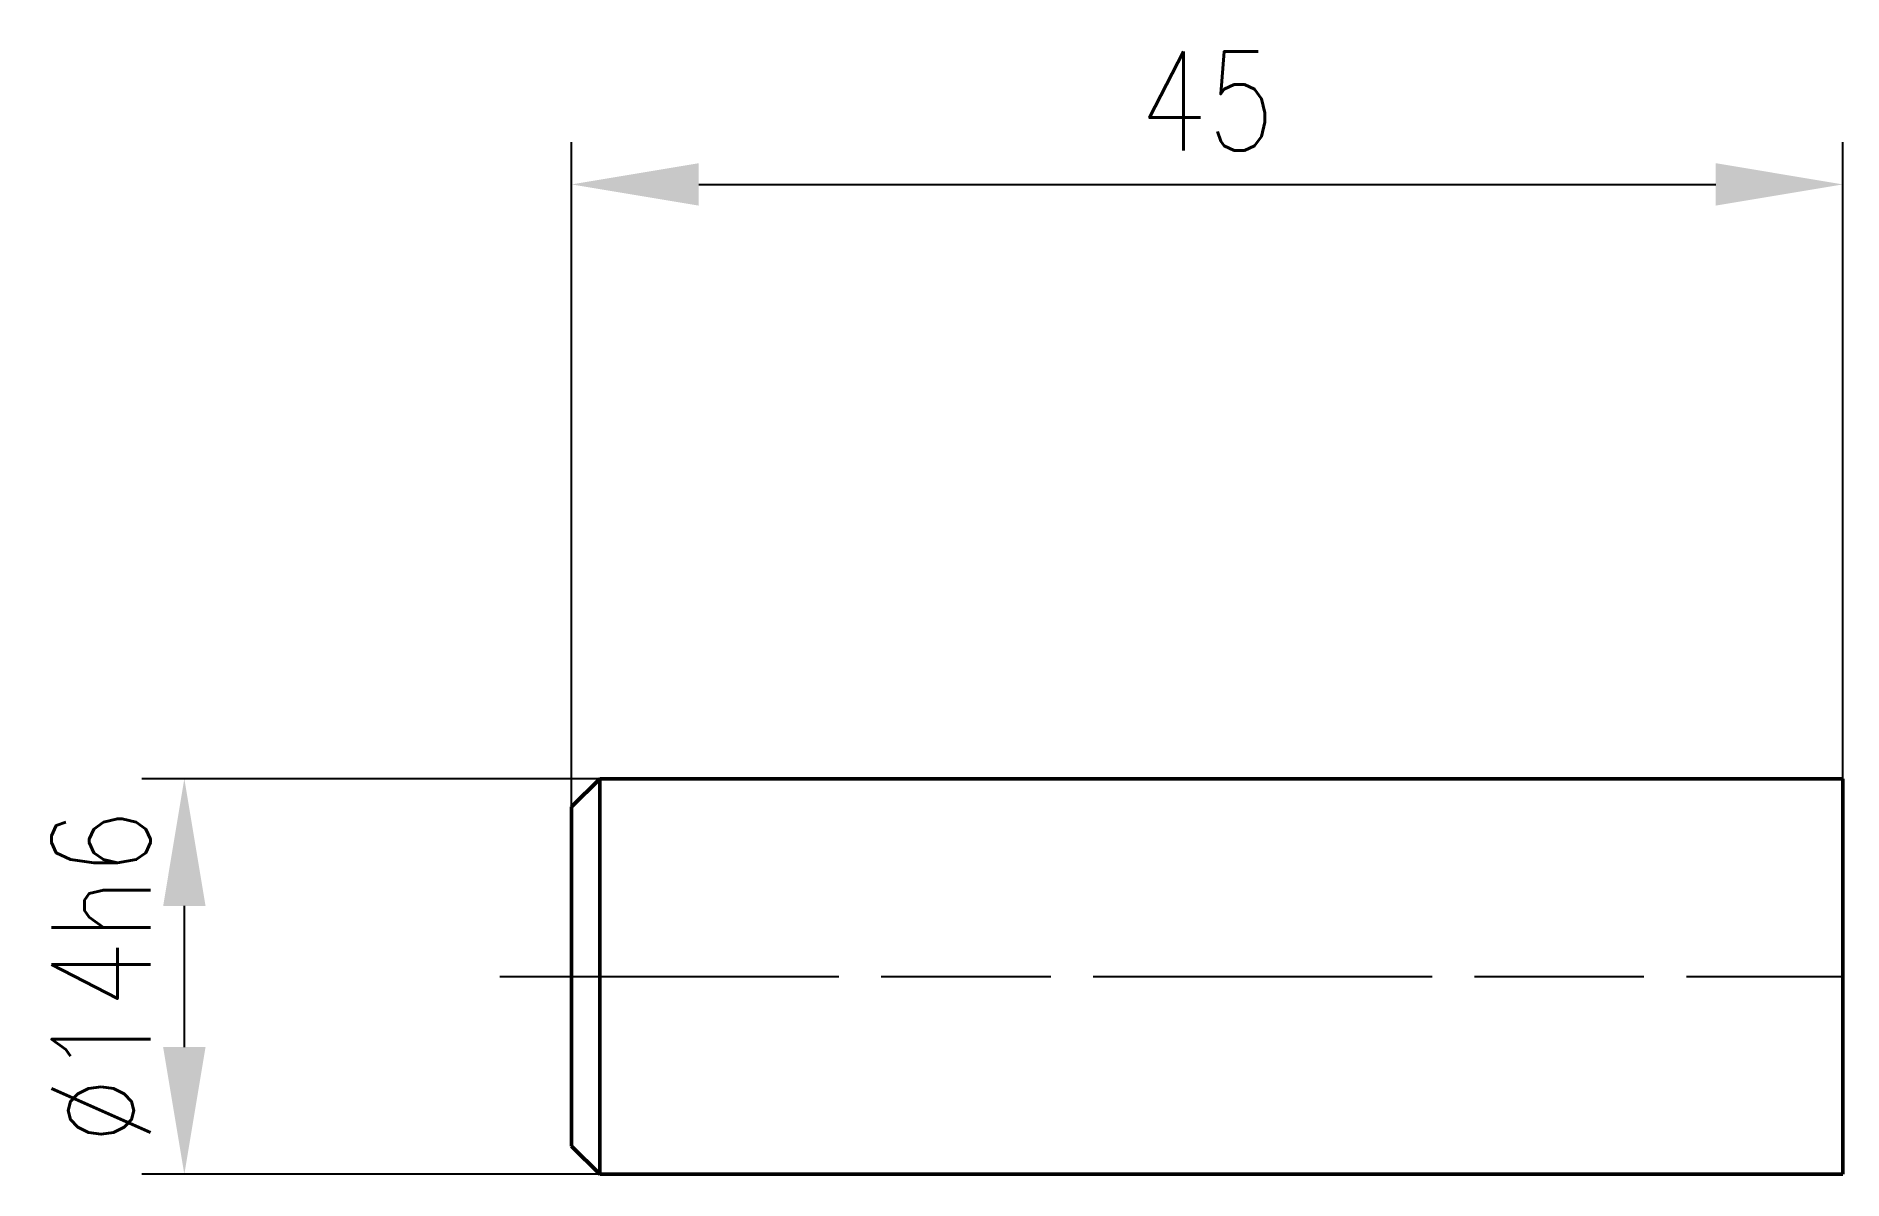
# Model space of a CAD drawing. Header units: millimetres. Extents: x -64 to 0, y -7.2 to 33.3.
import ezdxf

# ---------------------------------------------------------------- set-up
doc = ezdxf.new("R2010")
doc.units = ezdxf.units.MM
doc.header["$LTSCALE"] = 2
doc.linetypes.add('LONGDASH_DASH', pattern=[10.5, 6, -0.75, 3, -0.75])
for name, color, linetype, lineweight in [('1', 4, 'Continuous', 50), ('SK1', 4, 'Continuous', 50), ('SK2', 7, 'Continuous', 25), ('SK4', 2, 'LONGDASH_DASH', 25)]:
    doc.layers.add(name, color=color, linetype=linetype, lineweight=lineweight)
doc.styles.add('SIMPLEX', font='simplex.shx', dxfattribs={"width": 0.8})
doc.dimstyles.new('WALTER_1', dxfattribs={"dimtxt": 3.5, "dimasz": 4.5, "dimexe": 1.5, "dimexo": 0, "dimgap": 1.2, "dimtad": 1, "dimdec": 3, "dimdsep": 46, "dimtxsty": 'SIMPLEX', "dimcen": 2.5, "dimazin": 2, "dimtfac": 1, "dimtdec": 3, "dimtmove": 0, "dimatfit": 0, "dimfxl": 1.25, "dimtolj": 1, "dimarcsym": 0})

# ---------------------------------------------------------------- blocks, each defined once
blk = doc.blocks.new('*D3')
at = {"layer": 'Defpoints', "color": 0, "transparency": 16777216}
for p in [(-58.705, 7), (-44, 7), (-44, -7)]:
    blk.add_point(p, dxfattribs=at)
at = {"layer": 'SK2', "color": 0, "lineweight": -2, "transparency": 16777216}
for p, q in [((-44, 7), (-60.205, 7)), ((-58.705, -2.5), (-58.705, 2.5)), ((-44, -7), (-60.205, -7))]:
    blk.add_line(p, q, dxfattribs=at)
at = {"layer": 'SK2', "color": 0, "transparency": 16777216}
for points in [[(-59.455, 2.5), (-57.955, 2.5), (-58.705, 7)], [(-59.455, -2.5), (-57.955, -2.5), (-58.705, -7)]]:
    blk.add_solid(points, dxfattribs=at)
at = {"layer": 'SK2', "color": 0, "transparency": 16777216, "insert": (-61.655, 0), "char_height": 3.5, "attachment_point": 5, "rotation": 90, "style": 'SIMPLEX'}
blk.add_mtext('\\A1;%%C14h6', dxfattribs=at)
blk = doc.blocks.new('*D4')
at = {"layer": 'Defpoints', "color": 0, "transparency": 16777216}
for p in [(0, 28.031), (0, 7), (-45, 6)]:
    blk.add_point(p, dxfattribs=at)
at = {"layer": 'SK2', "color": 0, "lineweight": -2, "transparency": 16777216}
for p, q in [((-45, 6), (-45, 29.531)), ((0, 7), (0, 29.531)), ((-40.5, 28.031), (-4.5, 28.031))]:
    blk.add_line(p, q, dxfattribs=at)
at = {"layer": 'SK2', "color": 0, "transparency": 16777216}
for points in [[(-40.5, 28.781), (-40.5, 27.281), (-45, 28.031)], [(-4.5, 28.781), (-4.5, 27.281), (0, 28.031)]]:
    blk.add_solid(points, dxfattribs=at)
at = {"layer": 'SK2', "color": 0, "transparency": 16777216, "insert": (-22.5, 30.981), "char_height": 3.5, "attachment_point": 5, "style": 'SIMPLEX'}
blk.add_mtext('\\A1;45', dxfattribs=at)

msp = doc.modelspace()

# ---------------------------------------------------------------- linework, layer by layer
at = {"layer": '1'}
msp.add_line((0, 7), (0, -7), dxfattribs=at)
at = {"layer": 'SK1'}
for p, q in [((-45, 6), (-44, 7)), ((-44, 7), (-44, -7)), ((0, 7), (-44, 7)), ((-45, 6), (-45, -6)), ((-44, -7), (-45, -6)), ((-44, -7), (0, -7))]:
    msp.add_line(p, q, dxfattribs=at)
at = {"layer": 'SK4'}
msp.add_line((-47.5395, 0), (0, 0), dxfattribs=at)

# ---------------------------------------------------------------- dimensions: what is measured, and where the dimension line sits
at = {"layer": 'SK2'}
dim = msp.add_linear_dim(base=(0, 28.0306), p1=(-45, 6), p2=(0, 7), dimstyle='WALTER_1', dxfattribs=at)
dim.commit()
dim.dimension.update_dxf_attribs({"geometry": '*D4', "text_midpoint": (-22.5, 28.0306), "dimtype": 160})
dim = msp.add_linear_dim(base=(-58.7046, 7), p1=(-44, -7), p2=(-44, 7), angle=90, text='%%C<>h6', dimstyle='WALTER_1', dxfattribs=at)
dim.commit()
dim.dimension.update_dxf_attribs({"geometry": '*D3', "text_midpoint": (-61.6546, 0)})

doc.saveas('drawing.dxf')
